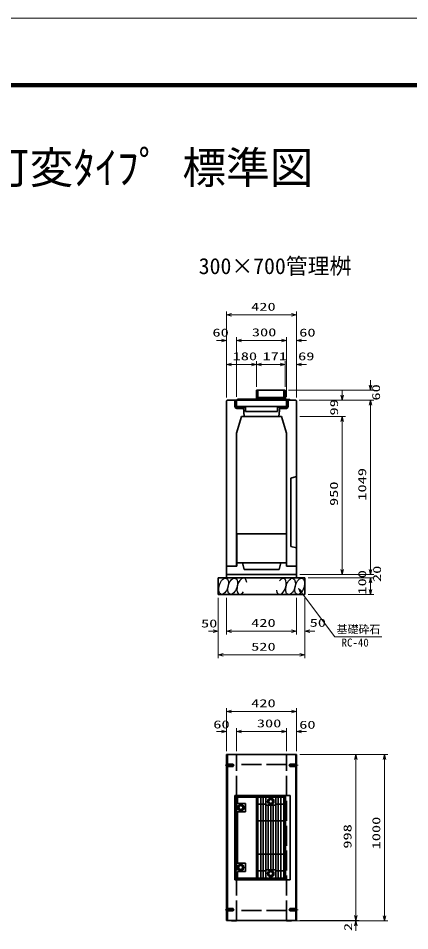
# Model space of a CAD drawing. Units: millimetres on the paper. Extents: x 20 to 861, y 20 to 614.
# Drawn here: x 456.5 to 574.2, y 339.9 to 614.1 of the extents above; entities that cross this region are included whole.
import ezdxf
from ezdxf.enums import TextEntityAlignment as Align

# ---------------------------------------------------------------- set-up
doc = ezdxf.new("R2010")
doc.units = ezdxf.units.MM
doc.linetypes.add('CHAIN', pattern=[18.5, 12, -1.5, 3.5, -1.5])
doc.linetypes.add('DASHED', pattern=[7.5, 6, -1.5])
for name, color, linetype, lineweight in [('D-BMK（構造物基準線）', 2, 'CHAIN', 18), ('D-STR-DIM（寸法）', 7, 'Continuous', 13), ('D-STR-HTXT(基礎砕石-旗)', 7, 'Continuous', 13), ('D-STR-STRF(グリ)', 7, 'Continuous', 25), ('D-STR（構造物）', 1, 'Continuous', 35), ('D-TTL-LINE（区切線）', 1, 'Continuous', 35), ('D-TTL（外枠）', 2, 'Continuous', 140)]:
    doc.layers.add(name, color=color, linetype=linetype, lineweight=lineweight)
doc.layers.add('D-STR-TXT(文字)', color=7, linetype='Continuous')
doc.styles.add('ＭＳ ゴシック', font='')
doc.styles.get('ＭＳ ゴシック').set_extended_font_data('MS Gothic')

# ---------------------------------------------------------------- blocks, each defined once
blk = doc.blocks.new('_Open30@@SfigorgFlag@@4')
at = {"color": 7, "linetype": 'Continuous', "lineweight": 13}
for p, q in [((-1, 0.2679), (0, 0)), ((0, 0), (-1, -0.2679)), ((0, 0), (-1, 0))]:
    blk.add_line(p, q, dxfattribs=at)

msp = doc.modelspace()

# ---------------------------------------------------------------- linework, layer by layer
at = {"layer": 'D-BMK（構造物基準線）'}
for p, q in [((518.661, 389.593), (521.51, 389.593)), ((540.585, 389.593), (537.735, 389.593)), ((518.661, 346.193), (521.51, 346.193)), ((540.585, 346.193), (537.735, 346.193))]:
    msp.add_line(p, q, dxfattribs=at)
at = {"layer": 'D-STR-DIM（寸法）'}
for p, q in [((519.123, 518.263), (519.123, 525.953)), ((520.623, 524.953), (538.623, 524.953)), ((540.123, 518.263), (540.123, 525.953)), ((517.623, 517.263), (516.123, 517.263)), ((519.123, 507.799), (519.123, 518.263)), ((522.123, 508.044), (522.123, 518.263)), ((522.123, 500.378), (522.123, 518.263)), ((523.623, 517.263), (525.123, 517.263)), ((523.623, 517.263), (535.623, 517.263)), ((535.623, 517.263), (534.123, 517.263)), ((537.123, 500.353), (537.123, 518.263)), ((537.123, 508.044), (537.123, 518.263)), ((540.123, 507.799), (540.123, 518.263)), ((541.623, 517.263), (543.123, 517.263)), ((519.123, 500.108), (519.123, 511.067)), ((528.123, 503.353), (528.123, 511.067)), ((528.123, 503.353), (528.123, 511.067)), ((536.673, 503.353), (536.673, 511.067)), ((536.673, 503.353), (536.673, 511.067)), ((540.123, 500.108), (540.123, 511.067)), ((520.623, 510.067), (526.623, 510.067)), ((529.623, 510.067), (535.173, 510.067)), ((535.173, 510.067), (533.673, 510.067)), ((541.623, 510.067), (543.123, 510.067)), ((562.325, 503.853), (562.325, 505.353)), ((537.673, 502.353), (563.325, 502.353)), ((553.827, 500.853), (553.827, 502.353)), ((540.873, 499.353), (554.827, 499.353)), ((541.873, 499.353), (563.325, 499.353)), ((541.873, 499.353), (563.325, 499.353)), ((562.325, 448.403), (562.325, 497.853)), ((562.325, 497.853), (562.325, 496.353)), ((541.123, 494.403), (554.827, 494.403)), ((541.123, 494.403), (554.827, 494.403)), ((553.827, 448.403), (553.827, 492.903)), ((553.827, 492.903), (553.827, 491.403)), ((562.325, 448.403), (562.325, 449.903)), ((541.123, 446.903), (563.325, 446.903)), ((541.123, 446.903), (554.827, 446.903)), ((541.123, 446.903), (563.325, 446.903)), ((543.623, 445.903), (563.325, 445.903)), ((543.623, 445.903), (563.325, 445.903)), ((562.325, 442.403), (562.325, 444.403)), ((562.325, 444.403), (562.325, 442.903)), ((516.623, 439.903), (516.623, 428.936)), ((516.623, 438.903), (516.623, 421.779)), ((519.123, 439.903), (519.123, 428.936)), ((519.123, 439.903), (519.123, 428.936)), ((540.123, 439.903), (540.123, 428.936)), ((540.123, 438.903), (540.123, 428.936)), ((542.623, 439.903), (542.623, 428.936)), ((542.623, 438.903), (542.623, 421.779)), ((543.623, 440.903), (563.325, 440.903)), ((515.123, 429.936), (513.623, 429.936)), ((520.623, 429.936), (538.623, 429.936)), ((520.623, 429.936), (522.123, 429.936)), ((538.623, 429.936), (537.123, 429.936)), ((544.123, 429.936), (545.623, 429.936)), ((518.123, 422.779), (541.123, 422.779)), ((519.123, 400.74), (519.123, 406.79)), ((540.123, 400.77), (540.123, 406.79)), ((520.623, 405.79), (538.623, 405.79)), ((519.123, 393.843), (519.123, 400.74)), ((522.123, 393.843), (522.123, 400.74)), ((522.123, 393.895), (522.123, 400.74)), ((537.123, 393.843), (537.123, 400.74)), ((537.123, 393.843), (537.123, 400.74)), ((540.123, 393.813), (540.123, 400.74)), ((517.623, 399.74), (516.123, 399.74)), ((523.623, 399.74), (535.623, 399.74)), ((523.623, 399.74), (525.123, 399.74)), ((535.623, 399.74), (534.123, 399.74)), ((541.623, 399.74), (543.123, 399.74)), ((541.123, 392.873), (558.911, 392.873)), ((558.911, 392.873), (567.551, 392.873)), ((557.911, 344.473), (557.911, 391.373)), ((566.551, 344.373), (566.551, 391.373)), ((557.911, 344.473), (557.911, 345.973)), ((539.873, 342.873), (558.911, 342.873)), ((541.123, 342.973), (558.911, 342.973)), ((541.123, 342.973), (558.911, 342.973)), ((556.474, 342.873), (567.551, 342.873)), ((557.911, 341.373), (557.911, 339.873))]:
    msp.add_line(p, q, dxfattribs=at)
at = {"layer": 'D-STR-HTXT(基礎砕石-旗)'}
for p, q in [((551.641, 428.206), (541.637, 441.532)), ((565.744, 428.206), (551.641, 428.206))]:
    msp.add_line(p, q, dxfattribs=at)
at = {"layer": 'D-STR-STRF(グリ)'}
for centre, major_axis in [((518.217, 443.427), (0.79, 2.421)), ((520.939, 443.427), (0.79, 2.421)), ((538.327, 443.346), (-0.771, -2.427)), ((541.048, 443.367), (-0.771, -2.427))]:
    msp.add_ellipse(centre, major_axis=major_axis, ratio=0.5139, dxfattribs=at)
for centre, major_axis in [((523.679, 443.427), (0.79, 2.421)), ((535.586, 443.324), (-0.771, -2.427))]:
    msp.add_ellipse(centre, major_axis=major_axis, ratio=0.5139, start_param=5.3575563, end_param=10.3750652, dxfattribs=at)
at = {"layer": 'D-STR（構造物）'}
for p, q in [((536.673, 502.353), (528.123, 502.353)), ((528.123, 502.353), (528.123, 499.378)), ((528.423, 502.353), (528.423, 499.378)), ((536.273, 502.328), (528.523, 502.328)), ((528.523, 502.328), (528.523, 500.128)), ((536.273, 500.128), (536.273, 502.328)), ((536.373, 502.353), (536.373, 499.378)), ((536.673, 499.378), (536.673, 502.353)), ((519.373, 499.353), (519.123, 499.108)), ((519.373, 499.353), (539.873, 499.353)), ((521.623, 499.353), (521.623, 497.403)), ((521.923, 497.453), (521.923, 499.353)), ((522.123, 499.378), (538.173, 499.378)), ((522.123, 497.378), (522.123, 499.378)), ((528.123, 499.603), (522.348, 499.603)), ((522.348, 499.603), (522.348, 499.378)), ((528.423, 499.678), (536.373, 499.678)), ((528.523, 500.128), (536.273, 500.128)), ((528.673, 499.678), (528.673, 500.128)), ((536.123, 499.678), (536.123, 500.128)), ((536.723, 500.878), (536.673, 500.878)), ((536.823, 499.728), (536.823, 500.778)), ((538.073, 499.528), (537.023, 499.528)), ((537.123, 499.378), (537.123, 497.378)), ((537.323, 497.453), (537.323, 499.353)), ((537.623, 499.353), (537.623, 497.403)), ((538.173, 499.378), (538.173, 499.428)), ((539.873, 499.353), (540.123, 499.108)), ((519.123, 499.108), (519.123, 445.903)), ((537.123, 497.378), (522.123, 497.378)), ((522.173, 496.853), (524.123, 496.853)), ((524.548, 497.153), (522.223, 497.153)), ((524.123, 496.853), (524.123, 497.153)), ((524.173, 497.153), (524.423, 494.403)), ((524.548, 497.153), (524.548, 497.378)), ((524.798, 495.878), (524.798, 497.378)), ((534.448, 497.378), (534.448, 495.878)), ((534.698, 497.153), (534.698, 497.378)), ((537.026, 497.153), (534.698, 497.153)), ((535.073, 497.153), (534.823, 494.403)), ((535.123, 497.153), (535.123, 496.853)), ((535.123, 496.853), (537.073, 496.853)), ((536.898, 497.378), (536.898, 497.153)), ((540.123, 499.108), (540.123, 445.903)), ((522.123, 489.403), (523.623, 494.403)), ((535.623, 494.403), (523.623, 494.403)), ((534.448, 495.878), (524.798, 495.878)), ((537.123, 489.403), (535.623, 494.403)), ((522.123, 489.403), (522.123, 449.403)), ((537.123, 489.403), (537.123, 449.403)), ((538.373, 475.903), (540.123, 476.403)), ((538.373, 475.903), (538.373, 455.403)), ((522.173, 459.153), (522.173, 449.403)), ((522.173, 459.153), (537.073, 459.153)), ((537.073, 459.153), (537.073, 449.403)), ((538.373, 455.403), (540.123, 454.903)), ((522.173, 450.403), (537.073, 450.403)), ((524.373, 448.403), (523.873, 450.403)), ((534.873, 448.403), (535.373, 450.403)), ((519.123, 449.403), (522.173, 449.403)), ((519.123, 449.403), (522.123, 449.403)), ((524.373, 448.403), (534.873, 448.403)), ((537.073, 449.403), (540.123, 449.403)), ((540.123, 449.403), (537.123, 449.403)), ((516.623, 445.903), (542.623, 445.903)), ((516.623, 445.903), (516.623, 440.903)), ((519.123, 446.903), (540.123, 446.903)), ((542.623, 445.903), (542.623, 440.903)), ((516.623, 440.903), (542.623, 440.903)), ((519.123, 342.943), (519.123, 392.843)), ((540.123, 392.843), (519.123, 392.843)), ((519.373, 342.943), (519.373, 392.843)), ((539.873, 342.943), (539.873, 392.843)), ((540.123, 342.943), (540.123, 392.843)), ((519.123, 389.943), (521.123, 389.943)), ((521.123, 389.243), (521.123, 389.943)), ((540.123, 389.943), (538.123, 389.943)), ((538.123, 389.243), (538.123, 389.943)), ((519.123, 389.243), (521.123, 389.243)), ((540.123, 389.243), (538.123, 389.243)), ((521.623, 380.568), (521.623, 355.218)), ((537.623, 380.568), (521.623, 380.568)), ((521.923, 380.268), (521.923, 355.518)), ((528.123, 380.268), (521.923, 380.268)), ((522.403, 378.143), (522.403, 380.068)), ((528.123, 380.068), (522.403, 380.068)), ((528.123, 380.568), (528.123, 355.218)), ((538.173, 380.568), (528.123, 380.568)), ((528.423, 380.568), (528.423, 355.218)), ((536.373, 380.268), (528.423, 380.268)), ((528.523, 380.068), (528.523, 355.718)), ((536.273, 380.068), (528.523, 380.068)), ((529.398, 380.068), (529.398, 355.718)), ((530.148, 355.718), (530.148, 380.068)), ((530.898, 380.068), (530.898, 355.718)), ((531.705, 378.743), (532.051, 379.343)), ((532.051, 378.143), (531.705, 378.743)), ((532.051, 379.343), (532.744, 379.343)), ((532.744, 379.343), (533.091, 378.743)), ((533.091, 378.743), (532.744, 378.143)), ((533.898, 380.068), (533.898, 355.718)), ((534.648, 355.718), (534.648, 380.068)), ((535.398, 380.068), (535.398, 355.718)), ((536.273, 355.718), (536.273, 380.068)), ((536.373, 355.518), (536.373, 380.568)), ((536.673, 380.568), (536.673, 355.218)), ((536.823, 355.218), (536.823, 380.568)), ((538.173, 355.218), (538.173, 380.568)), ((524.753, 378.143), (522.403, 378.143)), ((523.046, 377.493), (522.7, 376.893)), ((522.7, 376.893), (523.046, 376.293)), ((523.739, 377.493), (523.046, 377.493)), ((523.046, 376.293), (523.739, 376.293)), ((524.086, 376.893), (523.739, 377.493)), ((523.739, 376.293), (524.086, 376.893)), ((524.753, 375.643), (524.753, 378.143)), ((528.523, 377.893), (530.898, 377.893)), ((530.898, 377.643), (533.898, 377.643)), ((531.648, 377.643), (531.648, 358.143)), ((532.744, 378.143), (532.051, 378.143)), ((532.398, 358.143), (532.398, 377.643)), ((533.148, 377.643), (533.148, 358.143)), ((533.898, 377.893), (536.273, 377.893)), ((522.348, 360.143), (522.348, 375.643)), ((522.348, 375.643), (524.753, 375.643)), ((536.273, 372.893), (528.523, 372.893)), ((536.273, 362.893), (528.523, 362.893)), ((524.753, 360.143), (522.348, 360.143)), ((522.991, 359.493), (522.645, 358.893)), ((523.684, 359.493), (522.991, 359.493)), ((524.031, 358.893), (523.684, 359.493)), ((524.753, 357.643), (524.753, 360.143)), ((522.403, 355.718), (522.403, 357.643)), ((522.403, 357.643), (524.753, 357.643)), ((522.645, 358.893), (522.991, 358.293)), ((522.991, 358.293), (523.684, 358.293)), ((523.684, 358.293), (524.031, 358.893)), ((530.898, 357.893), (528.523, 357.893)), ((533.898, 358.143), (530.898, 358.143)), ((532.051, 357.643), (531.705, 357.043)), ((531.705, 357.043), (532.051, 356.443)), ((532.744, 357.643), (532.051, 357.643)), ((533.091, 357.043), (532.744, 357.643)), ((532.744, 356.443), (533.091, 357.043)), ((536.273, 357.893), (533.898, 357.893)), ((521.623, 355.218), (537.623, 355.218)), ((521.923, 355.518), (528.123, 355.518)), ((522.403, 355.718), (528.123, 355.718)), ((528.123, 355.218), (538.173, 355.218)), ((536.373, 355.518), (528.423, 355.518)), ((528.523, 355.718), (536.273, 355.718)), ((532.051, 356.443), (532.744, 356.443)), ((519.123, 346.543), (521.123, 346.543)), ((519.123, 345.843), (521.123, 345.843)), ((521.123, 346.543), (521.123, 345.843)), ((540.123, 346.543), (538.123, 346.543)), ((538.123, 346.543), (538.123, 345.843)), ((540.123, 345.843), (538.123, 345.843)), ((540.123, 342.943), (519.123, 342.943)), ((520.623, 342.843), (520.523, 342.943)), ((522.123, 342.843), (520.623, 342.843)), ((522.123, 342.843), (522.223, 342.943)), ((537.123, 342.843), (537.023, 342.943)), ((537.123, 342.843), (538.623, 342.843)), ((538.623, 342.843), (538.723, 342.943))]:
    msp.add_line(p, q, dxfattribs=at)
at = {"layer": 'D-STR（構造物）', "linetype": 'DASHED'}
for p, q in [((522.123, 342.943), (522.123, 392.843)), ((537.123, 342.943), (537.123, 392.843)), ((537.123, 389.843), (522.223, 389.843)), ((537.123, 345.943), (522.223, 345.943))]:
    msp.add_line(p, q, dxfattribs=at)
at = {"layer": 'D-STR（構造物）'}
for centre, radius in [((532.398, 378.743), 0.95), ((532.398, 378.743), 0.6), ((523.393, 376.893), 0.95), ((523.393, 376.893), 0.6), ((523.338, 358.893), 0.95), ((523.338, 358.893), 0.6), ((532.398, 357.043), 0.95), ((532.398, 357.043), 0.6)]:
    msp.add_circle(centre, radius, dxfattribs=at)
for centre, radius, start, end in [((536.723, 500.778), 0.1, 0, 90), ((537.023, 499.728), 0.2, 180, 270), ((538.073, 499.428), 0.1, 0, 90), ((522.173, 497.403), 0.55, 180, 270), ((522.223, 497.453), 0.3, 180, 270), ((537.023, 497.453), 0.3, 270.63559, 359.99998), ((537.073, 497.403), 0.55, 269.99995, 359.99995)]:
    msp.add_arc(centre, radius, start, end, dxfattribs=at)
at = {"layer": 'D-TTL-LINE（区切線）', "color": 7, "lineweight": 18}
msp.add_line((861.1, 614.11), (20.1, 614.11), dxfattribs=at)
at = {"layer": 'D-TTL（外枠）'}
msp.add_line((841, 594.01), (40.2, 594.01), dxfattribs=at)

# ---------------------------------------------------------------- block references
at = {"layer": 'D-STR-DIM（寸法）', "xscale": 1.5, "yscale": 1.5}
for p, rotation in [((519.123, 524.953), 180), ((522.123, 517.263), 180), ((522.123, 517.263), 180), ((540.123, 517.263), 180), ((519.123, 510.067), 180), ((528.123, 510.067), 180), ((540.123, 510.067), 180), ((562.325, 502.353), 270), ((553.827, 499.353), 270), ((562.325, 499.353), 90), ((562.325, 499.353), 90), ((553.827, 494.403), 90), ((553.827, 494.403), 90), ((553.827, 446.903), 270), ((562.325, 446.903), 270), ((562.325, 446.903), 270), ((562.325, 445.903), 90), ((562.325, 445.903), 90), ((562.325, 440.903), 270), ((519.123, 429.936), 180), ((519.123, 429.936), 180), ((542.623, 429.936), 180), ((516.623, 422.779), 180), ((519.123, 405.79), 180), ((522.123, 399.74), 180), ((522.123, 399.74), 180), ((540.123, 399.74), 180), ((557.911, 392.873), 90), ((566.551, 392.873), 90), ((557.911, 342.973), 270), ((557.911, 342.973), 270), ((557.911, 342.873), 90), ((566.551, 342.873), 270)]:
    msp.add_blockref('_Open30@@SfigorgFlag@@4', p, dxfattribs=dict(at, rotation=rotation))
for p in [(540.123, 524.953), (519.123, 517.263), (537.123, 517.263), (537.123, 517.263), (528.123, 510.067), (536.673, 510.067), (536.673, 510.067), (516.623, 429.936), (540.123, 429.936), (540.123, 429.936), (542.623, 422.779), (540.123, 405.79), (519.123, 399.74), (537.123, 399.74), (537.123, 399.74)]:
    msp.add_blockref('_Open30@@SfigorgFlag@@4', p, dxfattribs=at)
at = {"layer": 'D-STR-HTXT(基礎砕石-旗)', "xscale": 1.5, "yscale": 1.5, "rotation": 126.89552}
msp.add_blockref('_Open30@@SfigorgFlag@@4', (540.736, 442.732), dxfattribs=at)

# ---------------------------------------------------------------- texts
at = {"layer": 'D-STR-DIM（寸法）', "style": 'ＭＳ ゴシック', "width": 1.5}
for s, p in [('420', (526.498, 525.491)), ('60', (514.858, 517.723)), ('300', (526.706, 517.8)), ('60', (540.942, 517.723)), ('180', (520.914, 510.604)), ('171', (529.898, 510.604)), ('69', (540.597, 510.595)), ('50', (511.425, 430.303)), ('420', (526.498, 430.474)), ('50', (544.074, 430.511)), ('520', (526.498, 423.316)), ('420', (526.498, 406.327)), ('300', (528.206, 400.277)), ('60', (515.108, 399.958)), ('60', (540.942, 399.864))]:
    msp.add_text(s, height=2.405, dxfattribs=at).set_placement(p, align=Align.BOTTOM_LEFT)
for s, p in [('60', (565.956, 499.211)), ('99', (553.336, 494.725)), ('1049', (561.788, 469.124)), ('950', (553.29, 467.528)), ('100', (561.788, 440.903)), ('20', (566.24, 444.685)), ('1000', (566.014, 364.332)), ('998', (557.374, 364.548)), ('2', (557.549, 339.785))]:
    msp.add_text(s, height=2.405, rotation=90, dxfattribs=at).set_placement(p, align=Align.BOTTOM_LEFT)
at = {"layer": 'D-STR-HTXT(基礎砕石-旗)', "style": 'ＭＳ ゴシック'}
for s, p in [('基礎砕石', (552.176, 428.543)), ('RC-40', (553.664, 424.556))]:
    msp.add_text(s, height=2.405, dxfattribs=at).set_placement(p, align=Align.BOTTOM_LEFT)
at = {"layer": 'D-STR-TXT(文字)', "style": 'ＭＳ ゴシック'}
for s, height, p in [('自転車に優しい側溝 可変ﾀｲﾌﾟ 標準図', 9.621, (322.127, 561.529)), ('300×700管理桝', 4.811, (510.728, 535.781))]:
    msp.add_text(s, height=height, dxfattribs=at).set_placement(p, align=Align.BOTTOM_LEFT)

doc.saveas('drawing.dxf')
